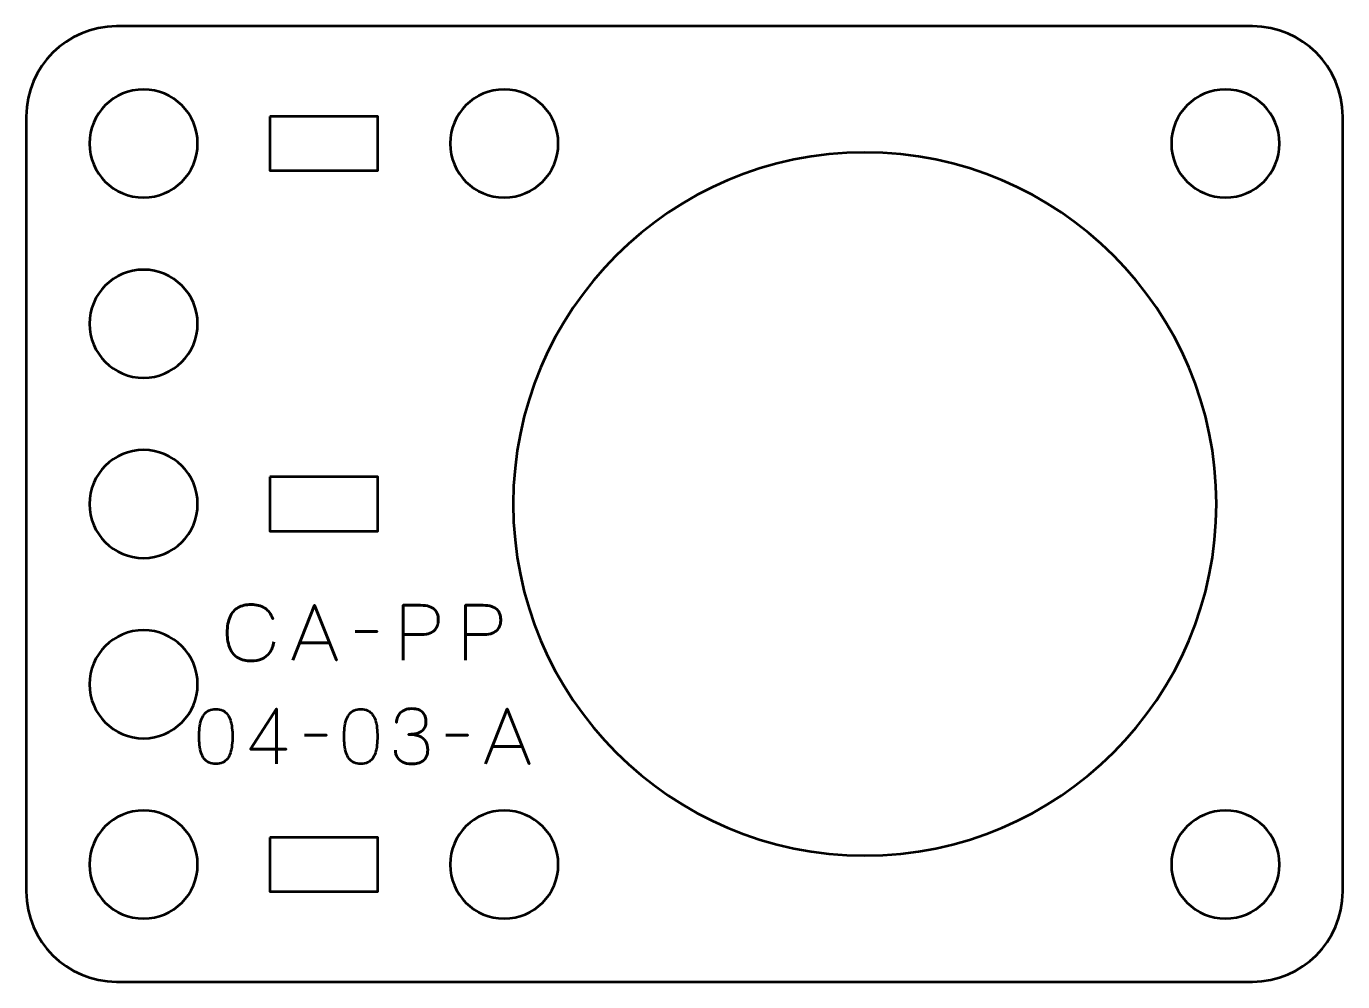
# Model space of a CAD drawing. Header units: centimetres. Extents: x -15.2 to 3.8, y -37.5 to 7.8.
# Drawn here: x -15.15 to -7.85, y 2.5 to 7.8 of the extents above; entities that cross this region are included whole.
import ezdxf

# ---------------------------------------------------------------- set-up
doc = ezdxf.new("R2010")
doc.units = ezdxf.units.CM
doc.header["$MEASUREMENT"] = 0
doc.layers.add('Layer 1', color=7, linetype='Continuous')

msp = doc.modelspace()

# ---------------------------------------------------------------- linework, layer by layer
at = {"layer": 'Layer 1', "lineweight": 53}
for points, knots in [([(-14.64992, 7.80002), (-14.64992, 7.80002), (-8.34995, 7.80002), (-8.34995, 7.80002), (-8.34995, 7.80002), (-8.07298, 7.80002), (-7.84999, 7.57693), (-7.84999, 7.29993), (-7.84999, 7.29993), (-7.84999, 7.29993), (-7.84999, 3.00007), (-7.84999, 3.00007), (-7.84999, 3.00007), (-7.84999, 2.72293), (-8.07298, 2.49997), (-8.34995, 2.49997), (-8.34995, 2.49997), (-8.34995, 2.49997), (-14.64992, 2.49997), (-14.64992, 2.49997), (-14.64992, 2.49997), (-14.92692, 2.49997), (-15.15001, 2.72293), (-15.15001, 3.00007), (-15.15001, 3.00007), (-15.15001, 3.00007), (-15.15001, 7.29993), (-15.15001, 7.29993), (-15.15001, 7.29993), (-15.15001, 7.57693), (-14.92692, 7.80002), (-14.64992, 7.80002)], [0, 0, 0, 0, 0.125, 0.125, 0.125, 0.125, 0.25, 0.25, 0.25, 0.25, 0.375, 0.375, 0.375, 0.375, 0.5, 0.5, 0.5, 0.5, 0.625, 0.625, 0.625, 0.625, 0.75, 0.75, 0.75, 0.75, 0.875, 0.875, 0.875, 0.875, 1, 1, 1, 1]), ([(-14.19998, 7.14999), (-14.19998, 6.98422), (-14.33421, 6.84999), (-14.49999, 6.84999), (-14.49999, 6.84999), (-14.66565, 6.84999), (-14.79999, 6.98422), (-14.79999, 7.14999), (-14.79999, 7.14999), (-14.79999, 7.31566), (-14.66565, 7.45), (-14.49999, 7.45), (-14.49999, 7.45), (-14.33421, 7.45), (-14.19998, 7.31566), (-14.19998, 7.14999)], [0, 0, 0, 0, 0.25, 0.25, 0.25, 0.25, 0.5, 0.5, 0.5, 0.5, 0.75, 0.75, 0.75, 0.75, 1, 1, 1, 1]), ([(-12.19991, 7.14999), (-12.19991, 6.98422), (-12.33428, 6.84999), (-12.49991, 6.84999), (-12.49991, 6.84999), (-12.66568, 6.84999), (-12.79991, 6.98422), (-12.79991, 7.14999), (-12.79991, 7.14999), (-12.79991, 7.31566), (-12.66568, 7.45), (-12.49991, 7.45), (-12.49991, 7.45), (-12.33428, 7.45), (-12.19991, 7.31566), (-12.19991, 7.14999)], [0, 0, 0, 0, 0.25, 0.25, 0.25, 0.25, 0.5, 0.5, 0.5, 0.5, 0.75, 0.75, 0.75, 0.75, 1, 1, 1, 1]), ([(-8.20002, 7.14999), (-8.20002, 6.98422), (-8.33425, 6.84999), (-8.50002, 6.84999), (-8.50002, 6.84999), (-8.66569, 6.84999), (-8.80002, 6.98422), (-8.80002, 7.14999), (-8.80002, 7.14999), (-8.80002, 7.31566), (-8.66569, 7.45), (-8.50002, 7.45), (-8.50002, 7.45), (-8.33425, 7.45), (-8.20002, 7.31566), (-8.20002, 7.14999)], [0, 0, 0, 0, 0.25, 0.25, 0.25, 0.25, 0.5, 0.5, 0.5, 0.5, 0.75, 0.75, 0.75, 0.75, 1, 1, 1, 1]), ([(-13.79997, 7.29993), (-13.79997, 7.29993), (-13.19996, 7.29993), (-13.19996, 7.29993), (-13.19996, 7.29993), (-13.19996, 7.29993), (-13.19996, 6.99992), (-13.19996, 6.99992), (-13.19996, 6.99992), (-13.19996, 6.99992), (-13.79997, 6.99992), (-13.79997, 6.99992), (-13.79997, 6.99992), (-13.79997, 6.99992), (-13.79997, 7.29993), (-13.79997, 7.29993)], [0, 0, 0, 0, 0.25, 0.25, 0.25, 0.25, 0.5, 0.5, 0.5, 0.5, 0.75, 0.75, 0.75, 0.75, 1, 1, 1, 1]), ([(-14.19998, 6.14992), (-14.19998, 5.98429), (-14.33421, 5.84992), (-14.49999, 5.84992), (-14.49999, 5.84992), (-14.66565, 5.84992), (-14.79999, 5.98429), (-14.79999, 6.14992), (-14.79999, 6.14992), (-14.79999, 6.31569), (-14.66565, 6.44992), (-14.49999, 6.44992), (-14.49999, 6.44992), (-14.33421, 6.44992), (-14.19998, 6.31569), (-14.19998, 6.14992)], [0, 0, 0, 0, 0.25, 0.25, 0.25, 0.25, 0.5, 0.5, 0.5, 0.5, 0.75, 0.75, 0.75, 0.75, 1, 1, 1, 1]), ([(-14.19998, 5.14992), (-14.19998, 4.98429), (-14.33421, 4.84992), (-14.49999, 4.84992), (-14.49999, 4.84992), (-14.66565, 4.84992), (-14.79999, 4.98429), (-14.79999, 5.14992), (-14.79999, 5.14992), (-14.79999, 5.31569), (-14.66565, 5.44992), (-14.49999, 5.44992), (-14.49999, 5.44992), (-14.33421, 5.44992), (-14.19998, 5.31569), (-14.19998, 5.14992)], [0, 0, 0, 0, 0.25, 0.25, 0.25, 0.25, 0.5, 0.5, 0.5, 0.5, 0.75, 0.75, 0.75, 0.75, 1, 1, 1, 1]), ([(-13.79997, 5.29999), (-13.79997, 5.29999), (-13.19996, 5.29999), (-13.19996, 5.29999), (-13.19996, 5.29999), (-13.19996, 5.29999), (-13.19996, 4.99999), (-13.19996, 4.99999), (-13.19996, 4.99999), (-13.19996, 4.99999), (-13.79997, 4.99999), (-13.79997, 4.99999), (-13.79997, 4.99999), (-13.79997, 4.99999), (-13.79997, 5.29999), (-13.79997, 5.29999)], [0, 0, 0, 0, 0.25, 0.25, 0.25, 0.25, 0.5, 0.5, 0.5, 0.5, 0.75, 0.75, 0.75, 0.75, 1, 1, 1, 1]), ([(-14.19998, 4.14992), (-14.19998, 3.98429), (-14.33421, 3.84992), (-14.49999, 3.84992), (-14.49999, 3.84992), (-14.66565, 3.84992), (-14.79999, 3.98429), (-14.79999, 4.14992), (-14.79999, 4.14992), (-14.79999, 4.31569), (-14.66565, 4.44992), (-14.49999, 4.44992), (-14.49999, 4.44992), (-14.33421, 4.44992), (-14.19998, 4.31569), (-14.19998, 4.14992)], [0, 0, 0, 0, 0.25, 0.25, 0.25, 0.25, 0.5, 0.5, 0.5, 0.5, 0.75, 0.75, 0.75, 0.75, 1, 1, 1, 1]), ([(-14.19998, 3.15), (-14.19998, 2.98433), (-14.33421, 2.85), (-14.49999, 2.85), (-14.49999, 2.85), (-14.66565, 2.85), (-14.79999, 2.98433), (-14.79999, 3.15), (-14.79999, 3.15), (-14.79999, 3.31563), (-14.66565, 3.45), (-14.49999, 3.45), (-14.49999, 3.45), (-14.33421, 3.45), (-14.19998, 3.31563), (-14.19998, 3.15)], [0, 0, 0, 0, 0.25, 0.25, 0.25, 0.25, 0.5, 0.5, 0.5, 0.5, 0.75, 0.75, 0.75, 0.75, 1, 1, 1, 1]), ([(-12.19991, 3.15), (-12.19991, 2.98433), (-12.33428, 2.85), (-12.49991, 2.85), (-12.49991, 2.85), (-12.66568, 2.85), (-12.79991, 2.98433), (-12.79991, 3.15), (-12.79991, 3.15), (-12.79991, 3.31563), (-12.66568, 3.45), (-12.49991, 3.45), (-12.49991, 3.45), (-12.33428, 3.45), (-12.19991, 3.31563), (-12.19991, 3.15)], [0, 0, 0, 0, 0.25, 0.25, 0.25, 0.25, 0.5, 0.5, 0.5, 0.5, 0.75, 0.75, 0.75, 0.75, 1, 1, 1, 1]), ([(-8.20002, 3.15), (-8.20002, 2.98433), (-8.33425, 2.85), (-8.50002, 2.85), (-8.50002, 2.85), (-8.66569, 2.85), (-8.80002, 2.98433), (-8.80002, 3.15), (-8.80002, 3.15), (-8.80002, 3.31563), (-8.66569, 3.45), (-8.50002, 3.45), (-8.50002, 3.45), (-8.33425, 3.45), (-8.20002, 3.31563), (-8.20002, 3.15)], [0, 0, 0, 0, 0.25, 0.25, 0.25, 0.25, 0.5, 0.5, 0.5, 0.5, 0.75, 0.75, 0.75, 0.75, 1, 1, 1, 1]), ([(-13.79997, 3.30007), (-13.79997, 3.30007), (-13.19996, 3.30007), (-13.19996, 3.30007), (-13.19996, 3.30007), (-13.19996, 3.30007), (-13.19996, 3.00007), (-13.19996, 3.00007), (-13.19996, 3.00007), (-13.19996, 3.00007), (-13.79997, 3.00007), (-13.79997, 3.00007), (-13.79997, 3.00007), (-13.79997, 3.00007), (-13.79997, 3.30007), (-13.79997, 3.30007)], [0, 0, 0, 0, 0.25, 0.25, 0.25, 0.25, 0.5, 0.5, 0.5, 0.5, 0.75, 0.75, 0.75, 0.75, 1, 1, 1, 1])]:
    msp.add_open_spline(points, degree=3, knots=knots, dxfattribs=at)
at = {"layer": 'Layer 1', "color": 250, "lineweight": 53}
msp.add_open_spline([(-12.45, 5.15), (-12.45, 6.22676), (-11.57676, 7.1), (-10.5, 7.1), (-10.5, 7.1), (-9.42324, 7.1), (-8.55, 6.22676), (-8.55, 5.15), (-8.55, 5.15), (-8.55, 4.07324), (-9.42324, 3.2), (-10.5, 3.2), (-10.5, 3.2), (-11.57676, 3.2), (-12.45, 4.07324), (-12.45, 5.15)], degree=3, knots=[0, 0, 0, 0, 0.25, 0.25, 0.25, 0.25, 0.5, 0.5, 0.5, 0.5, 0.75, 0.75, 0.75, 0.75, 1, 1, 1, 1], dxfattribs=at)
at = {"layer": 'Layer 1', "color": 30, "lineweight": 53}
for points, knots in [([(-13.77668, 4.38547), (-13.7812, 4.36127), (-13.7891, 4.3413), (-13.80018, 4.32564), (-13.80018, 4.32564), (-13.81132, 4.31004), (-13.82558, 4.29847), (-13.84293, 4.29092), (-13.84293, 4.29092), (-13.86022, 4.28337), (-13.88054, 4.27956), (-13.90368, 4.27963), (-13.90368, 4.27963), (-13.93183, 4.27956), (-13.95575, 4.285), (-13.97537, 4.29607), (-13.97537, 4.29607), (-13.99498, 4.30708), (-14.00994, 4.32408), (-14.02024, 4.34715), (-14.02024, 4.34715), (-14.03054, 4.37023), (-14.03569, 4.39979), (-14.03576, 4.43584), (-14.03576, 4.43584), (-14.03569, 4.47175), (-14.03054, 4.50125), (-14.02024, 4.52432), (-14.02024, 4.52432), (-14.00994, 4.54739), (-13.99498, 4.56446), (-13.97537, 4.57554), (-13.97537, 4.57554), (-13.95575, 4.58662), (-13.93183, 4.59212), (-13.90368, 4.59205), (-13.90368, 4.59205), (-13.87355, 4.59212), (-13.8483, 4.5857), (-13.82798, 4.57279), (-13.82798, 4.57279), (-13.80773, 4.55988), (-13.79284, 4.53991), (-13.78346, 4.51289), (-13.78346, 4.51289), (-13.79284, 4.53991), (-13.80773, 4.55988), (-13.82798, 4.57279), (-13.82798, 4.57279), (-13.8483, 4.5857), (-13.87355, 4.59212), (-13.90368, 4.59205), (-13.90368, 4.59205), (-13.93183, 4.59212), (-13.95575, 4.58662), (-13.97537, 4.57554), (-13.97537, 4.57554), (-13.99498, 4.56446), (-14.00994, 4.54739), (-14.02024, 4.52432), (-14.02024, 4.52432), (-14.03054, 4.50125), (-14.03569, 4.47175), (-14.03576, 4.43584), (-14.03576, 4.43584), (-14.03569, 4.39979), (-14.03054, 4.37023), (-14.02024, 4.34715), (-14.02024, 4.34715), (-14.00994, 4.32408), (-13.99498, 4.30708), (-13.97537, 4.29607), (-13.97537, 4.29607), (-13.95575, 4.285), (-13.93183, 4.27956), (-13.90368, 4.27963), (-13.90368, 4.27963), (-13.88054, 4.27956), (-13.86022, 4.28337), (-13.84293, 4.29092), (-13.84293, 4.29092), (-13.82558, 4.29847), (-13.81132, 4.31004), (-13.80018, 4.32564), (-13.80018, 4.32564), (-13.7891, 4.3413), (-13.7812, 4.36127), (-13.77668, 4.38547)], [0, 0, 0, 0, 0.0454545, 0.0454545, 0.0454545, 0.0454545, 0.0909091, 0.0909091, 0.0909091, 0.0909091, 0.1363636, 0.1363636, 0.1363636, 0.1363636, 0.1818182, 0.1818182, 0.1818182, 0.1818182, 0.2272727, 0.2272727, 0.2272727, 0.2272727, 0.2727273, 0.2727273, 0.2727273, 0.2727273, 0.3181818, 0.3181818, 0.3181818, 0.3181818, 0.3636364, 0.3636364, 0.3636364, 0.3636364, 0.4090909, 0.4090909, 0.4090909, 0.4090909, 0.4545455, 0.4545455, 0.4545455, 0.4545455, 0.5, 0.5, 0.5, 0.5, 0.5454545, 0.5454545, 0.5454545, 0.5454545, 0.5909091, 0.5909091, 0.5909091, 0.5909091, 0.6363636, 0.6363636, 0.6363636, 0.6363636, 0.6818182, 0.6818182, 0.6818182, 0.6818182, 0.7272727, 0.7272727, 0.7272727, 0.7272727, 0.7727273, 0.7727273, 0.7727273, 0.7727273, 0.8181818, 0.8181818, 0.8181818, 0.8181818, 0.8636364, 0.8636364, 0.8636364, 0.8636364, 0.9090909, 0.9090909, 0.9090909, 0.9090909, 0.9545455, 0.9545455, 0.9545455, 0.9545455, 1, 1, 1, 1]), ([(-13.67254, 4.28302), (-13.67254, 4.28302), (-13.55147, 4.58824), (-13.55147, 4.58824), (-13.55147, 4.58824), (-13.55147, 4.58824), (-13.42997, 4.28302), (-13.42997, 4.28302), (-13.42997, 4.28302), (-13.42997, 4.28302), (-13.55147, 4.58824), (-13.55147, 4.58824), (-13.55147, 4.58824), (-13.55147, 4.58824), (-13.67254, 4.28302), (-13.67254, 4.28302)], [0, 0, 0, 0, 0.25, 0.25, 0.25, 0.25, 0.5, 0.5, 0.5, 0.5, 0.75, 0.75, 0.75, 0.75, 1, 1, 1, 1]), ([(-13.06083, 4.28302), (-13.06083, 4.28302), (-13.06083, 4.58824), (-13.06083, 4.58824), (-13.06083, 4.58824), (-13.06083, 4.58824), (-12.96346, 4.58824), (-12.96346, 4.58824), (-12.96346, 4.58824), (-12.94399, 4.58817), (-12.92798, 4.58598), (-12.91535, 4.58175), (-12.91535, 4.58175), (-12.90279, 4.57759), (-12.89291, 4.5718), (-12.88578, 4.56446), (-12.88578, 4.56446), (-12.87866, 4.5572), (-12.87358, 4.54887), (-12.87047, 4.53949), (-12.87047, 4.53949), (-12.86744, 4.5301), (-12.86568, 4.5203), (-12.86525, 4.50992), (-12.86525, 4.50992), (-12.86476, 4.49955), (-12.86596, 4.48939), (-12.86878, 4.47952), (-12.86878, 4.47952), (-12.87167, 4.46964), (-12.87654, 4.46068), (-12.88353, 4.45263), (-12.88353, 4.45263), (-12.89044, 4.44459), (-12.89982, 4.43817), (-12.91161, 4.43344), (-12.91161, 4.43344), (-12.92339, 4.42865), (-12.93799, 4.42625), (-12.95542, 4.42611), (-12.95542, 4.42611), (-12.95542, 4.42611), (-13.06083, 4.42611), (-13.06083, 4.42611), (-13.06083, 4.42611), (-13.06083, 4.42611), (-12.95542, 4.42611), (-12.95542, 4.42611), (-12.95542, 4.42611), (-12.93835, 4.42625), (-12.92388, 4.42865), (-12.91217, 4.43344), (-12.91217, 4.43344), (-12.90039, 4.43817), (-12.891, 4.44459), (-12.88395, 4.45263), (-12.88395, 4.45263), (-12.87696, 4.46068), (-12.87195, 4.46964), (-12.86899, 4.47952), (-12.86899, 4.47952), (-12.86603, 4.48939), (-12.86476, 4.49955), (-12.86525, 4.50992), (-12.86525, 4.50992), (-12.86568, 4.5203), (-12.86744, 4.5301), (-12.87061, 4.53949), (-12.87061, 4.53949), (-12.87372, 4.54887), (-12.87894, 4.5572), (-12.88607, 4.56446), (-12.88607, 4.56446), (-12.89326, 4.5718), (-12.90314, 4.57759), (-12.9157, 4.58175), (-12.9157, 4.58175), (-12.92833, 4.58598), (-12.9442, 4.58817), (-12.96346, 4.58824), (-12.96346, 4.58824), (-12.96346, 4.58824), (-13.06083, 4.58824), (-13.06083, 4.58824), (-13.06083, 4.58824), (-13.06083, 4.58824), (-13.06083, 4.28302), (-13.06083, 4.28302)], [0, 0, 0, 0, 0.0454545, 0.0454545, 0.0454545, 0.0454545, 0.0909091, 0.0909091, 0.0909091, 0.0909091, 0.1363636, 0.1363636, 0.1363636, 0.1363636, 0.1818182, 0.1818182, 0.1818182, 0.1818182, 0.2272727, 0.2272727, 0.2272727, 0.2272727, 0.2727273, 0.2727273, 0.2727273, 0.2727273, 0.3181818, 0.3181818, 0.3181818, 0.3181818, 0.3636364, 0.3636364, 0.3636364, 0.3636364, 0.4090909, 0.4090909, 0.4090909, 0.4090909, 0.4545455, 0.4545455, 0.4545455, 0.4545455, 0.5, 0.5, 0.5, 0.5, 0.5454545, 0.5454545, 0.5454545, 0.5454545, 0.5909091, 0.5909091, 0.5909091, 0.5909091, 0.6363636, 0.6363636, 0.6363636, 0.6363636, 0.6818182, 0.6818182, 0.6818182, 0.6818182, 0.7272727, 0.7272727, 0.7272727, 0.7272727, 0.7727273, 0.7727273, 0.7727273, 0.7727273, 0.8181818, 0.8181818, 0.8181818, 0.8181818, 0.8636364, 0.8636364, 0.8636364, 0.8636364, 0.9090909, 0.9090909, 0.9090909, 0.9090909, 0.9545455, 0.9545455, 0.9545455, 0.9545455, 1, 1, 1, 1]), ([(-12.71455, 4.28302), (-12.71455, 4.28302), (-12.71455, 4.58824), (-12.71455, 4.58824), (-12.71455, 4.58824), (-12.71455, 4.58824), (-12.61718, 4.58824), (-12.61718, 4.58824), (-12.61718, 4.58824), (-12.59771, 4.58817), (-12.5817, 4.58598), (-12.56907, 4.58175), (-12.56907, 4.58175), (-12.55651, 4.57759), (-12.54663, 4.5718), (-12.5395, 4.56446), (-12.5395, 4.56446), (-12.53238, 4.5572), (-12.5273, 4.54887), (-12.52419, 4.53949), (-12.52419, 4.53949), (-12.52116, 4.5301), (-12.5194, 4.5203), (-12.51897, 4.50992), (-12.51897, 4.50992), (-12.51848, 4.49955), (-12.51968, 4.48939), (-12.5225, 4.47952), (-12.5225, 4.47952), (-12.52539, 4.46964), (-12.53026, 4.46068), (-12.53725, 4.45263), (-12.53725, 4.45263), (-12.54416, 4.44459), (-12.55354, 4.43817), (-12.56533, 4.43344), (-12.56533, 4.43344), (-12.57711, 4.42865), (-12.59171, 4.42625), (-12.60914, 4.42611), (-12.60914, 4.42611), (-12.60914, 4.42611), (-12.71455, 4.42611), (-12.71455, 4.42611), (-12.71455, 4.42611), (-12.71455, 4.42611), (-12.60914, 4.42611), (-12.60914, 4.42611), (-12.60914, 4.42611), (-12.59207, 4.42625), (-12.5776, 4.42865), (-12.56589, 4.43344), (-12.56589, 4.43344), (-12.55411, 4.43817), (-12.54472, 4.44459), (-12.53767, 4.45263), (-12.53767, 4.45263), (-12.53068, 4.46068), (-12.52567, 4.46964), (-12.52271, 4.47952), (-12.52271, 4.47952), (-12.51975, 4.48939), (-12.51848, 4.49955), (-12.51897, 4.50992), (-12.51897, 4.50992), (-12.5194, 4.5203), (-12.52116, 4.5301), (-12.52433, 4.53949), (-12.52433, 4.53949), (-12.52744, 4.54887), (-12.53266, 4.5572), (-12.53979, 4.56446), (-12.53979, 4.56446), (-12.54698, 4.5718), (-12.55686, 4.57759), (-12.56942, 4.58175), (-12.56942, 4.58175), (-12.58205, 4.58598), (-12.59792, 4.58817), (-12.61718, 4.58824), (-12.61718, 4.58824), (-12.61718, 4.58824), (-12.71455, 4.58824), (-12.71455, 4.58824), (-12.71455, 4.58824), (-12.71455, 4.58824), (-12.71455, 4.28302), (-12.71455, 4.28302)], [0, 0, 0, 0, 0.0454545, 0.0454545, 0.0454545, 0.0454545, 0.0909091, 0.0909091, 0.0909091, 0.0909091, 0.1363636, 0.1363636, 0.1363636, 0.1363636, 0.1818182, 0.1818182, 0.1818182, 0.1818182, 0.2272727, 0.2272727, 0.2272727, 0.2272727, 0.2727273, 0.2727273, 0.2727273, 0.2727273, 0.3181818, 0.3181818, 0.3181818, 0.3181818, 0.3636364, 0.3636364, 0.3636364, 0.3636364, 0.4090909, 0.4090909, 0.4090909, 0.4090909, 0.4545455, 0.4545455, 0.4545455, 0.4545455, 0.5, 0.5, 0.5, 0.5, 0.5454545, 0.5454545, 0.5454545, 0.5454545, 0.5909091, 0.5909091, 0.5909091, 0.5909091, 0.6363636, 0.6363636, 0.6363636, 0.6363636, 0.6818182, 0.6818182, 0.6818182, 0.6818182, 0.7272727, 0.7272727, 0.7272727, 0.7272727, 0.7727273, 0.7727273, 0.7727273, 0.7727273, 0.8181818, 0.8181818, 0.8181818, 0.8181818, 0.8636364, 0.8636364, 0.8636364, 0.8636364, 0.9090909, 0.9090909, 0.9090909, 0.9090909, 0.9545455, 0.9545455, 0.9545455, 0.9545455, 1, 1, 1, 1]), ([(-13.32668, 4.44262), (-13.32668, 4.44262), (-13.20349, 4.44262), (-13.20349, 4.44262), (-13.20349, 4.44262), (-13.20349, 4.44262), (-13.32668, 4.44262), (-13.32668, 4.44262)], [0, 0, 0, 0, 0.5, 0.5, 0.5, 0.5, 1, 1, 1, 1]), ([(-13.63444, 4.37912), (-13.63444, 4.37912), (-13.4685, 4.37912), (-13.4685, 4.37912), (-13.4685, 4.37912), (-13.4685, 4.37912), (-13.63444, 4.37912), (-13.63444, 4.37912)], [0, 0, 0, 0, 0.5, 0.5, 0.5, 0.5, 1, 1, 1, 1]), ([(-14.09925, 3.70771), (-14.08444, 3.70778), (-14.07167, 3.71039), (-14.06101, 3.71547), (-14.06101, 3.71547), (-14.05043, 3.72055), (-14.04161, 3.72782), (-14.03456, 3.73706), (-14.03456, 3.73706), (-14.02757, 3.74637), (-14.02207, 3.75738), (-14.01798, 3.77008), (-14.01798, 3.77008), (-14.01395, 3.78278), (-14.01106, 3.79668), (-14.00944, 3.81192), (-14.00944, 3.81192), (-14.00774, 3.82716), (-14.0069, 3.84318), (-14.00697, 3.86011), (-14.00697, 3.86011), (-14.0069, 3.87697), (-14.00774, 3.89299), (-14.00944, 3.90816), (-14.00944, 3.90816), (-14.01106, 3.92333), (-14.01395, 3.9373), (-14.01798, 3.95), (-14.01798, 3.95), (-14.02207, 3.96263), (-14.02757, 3.97363), (-14.03456, 3.98302), (-14.03456, 3.98302), (-14.04161, 3.99233), (-14.05043, 3.9996), (-14.06101, 4.00468), (-14.06101, 4.00468), (-14.07167, 4.00983), (-14.08444, 4.01244), (-14.09925, 4.01251), (-14.09925, 4.01251), (-14.11407, 4.01244), (-14.12684, 4.00983), (-14.1375, 4.00468), (-14.1375, 4.00468), (-14.14808, 3.9996), (-14.1569, 3.99233), (-14.16395, 3.98302), (-14.16395, 3.98302), (-14.17094, 3.97363), (-14.17644, 3.96263), (-14.18053, 3.95), (-14.18053, 3.95), (-14.18456, 3.9373), (-14.18745, 3.92333), (-14.18907, 3.90816), (-14.18907, 3.90816), (-14.19076, 3.89299), (-14.19161, 3.87697), (-14.19154, 3.86011), (-14.19154, 3.86011), (-14.19161, 3.84318), (-14.19076, 3.82716), (-14.18907, 3.81192), (-14.18907, 3.81192), (-14.18745, 3.79668), (-14.18456, 3.78278), (-14.18053, 3.77008), (-14.18053, 3.77008), (-14.17644, 3.75738), (-14.17094, 3.74637), (-14.16395, 3.73706), (-14.16395, 3.73706), (-14.1569, 3.72782), (-14.14808, 3.72055), (-14.1375, 3.71547), (-14.1375, 3.71547), (-14.12684, 3.71039), (-14.11407, 3.70778), (-14.09925, 3.70771)], [0, 0, 0, 0, 0.05, 0.05, 0.05, 0.05, 0.1, 0.1, 0.1, 0.1, 0.15, 0.15, 0.15, 0.15, 0.2, 0.2, 0.2, 0.2, 0.25, 0.25, 0.25, 0.25, 0.3, 0.3, 0.3, 0.3, 0.35, 0.35, 0.35, 0.35, 0.4, 0.4, 0.4, 0.4, 0.45, 0.45, 0.45, 0.45, 0.5, 0.5, 0.5, 0.5, 0.55, 0.55, 0.55, 0.55, 0.6, 0.6, 0.6, 0.6, 0.65, 0.65, 0.65, 0.65, 0.7, 0.7, 0.7, 0.7, 0.75, 0.75, 0.75, 0.75, 0.8, 0.8, 0.8, 0.8, 0.85, 0.85, 0.85, 0.85, 0.9, 0.9, 0.9, 0.9, 0.95, 0.95, 0.95, 0.95, 1, 1, 1, 1]), ([(-14.09925, 3.70771), (-14.08444, 3.70778), (-14.07167, 3.71039), (-14.06101, 3.71547), (-14.06101, 3.71547), (-14.05043, 3.72055), (-14.04161, 3.72782), (-14.03456, 3.73706), (-14.03456, 3.73706), (-14.02757, 3.74637), (-14.02207, 3.75738), (-14.01798, 3.77008), (-14.01798, 3.77008), (-14.01395, 3.78278), (-14.01106, 3.79668), (-14.00944, 3.81192), (-14.00944, 3.81192), (-14.00774, 3.82716), (-14.0069, 3.84318), (-14.00697, 3.86011), (-14.00697, 3.86011), (-14.0069, 3.87697), (-14.00774, 3.89299), (-14.00944, 3.90816), (-14.00944, 3.90816), (-14.01106, 3.92333), (-14.01395, 3.9373), (-14.01798, 3.95), (-14.01798, 3.95), (-14.02207, 3.96263), (-14.02757, 3.97363), (-14.03456, 3.98302), (-14.03456, 3.98302), (-14.04161, 3.99233), (-14.05043, 3.9996), (-14.06101, 4.00468), (-14.06101, 4.00468), (-14.07167, 4.00983), (-14.08444, 4.01244), (-14.09925, 4.01251), (-14.09925, 4.01251), (-14.11407, 4.01244), (-14.12684, 4.00983), (-14.1375, 4.00468), (-14.1375, 4.00468), (-14.14808, 3.9996), (-14.1569, 3.99233), (-14.16395, 3.98302), (-14.16395, 3.98302), (-14.17094, 3.97363), (-14.17644, 3.96263), (-14.18053, 3.95), (-14.18053, 3.95), (-14.18456, 3.9373), (-14.18745, 3.92333), (-14.18907, 3.90816), (-14.18907, 3.90816), (-14.19076, 3.89299), (-14.19161, 3.87697), (-14.19154, 3.86011), (-14.19154, 3.86011), (-14.19161, 3.84318), (-14.19076, 3.82716), (-14.18907, 3.81192), (-14.18907, 3.81192), (-14.18745, 3.79668), (-14.18456, 3.78278), (-14.18053, 3.77008), (-14.18053, 3.77008), (-14.17644, 3.75738), (-14.17094, 3.74637), (-14.16395, 3.73706), (-14.16395, 3.73706), (-14.1569, 3.72782), (-14.14808, 3.72055), (-14.1375, 3.71547), (-14.1375, 3.71547), (-14.12684, 3.71039), (-14.11407, 3.70778), (-14.09925, 3.70771)], [0, 0, 0, 0, 0.05, 0.05, 0.05, 0.05, 0.1, 0.1, 0.1, 0.1, 0.15, 0.15, 0.15, 0.15, 0.2, 0.2, 0.2, 0.2, 0.25, 0.25, 0.25, 0.25, 0.3, 0.3, 0.3, 0.3, 0.35, 0.35, 0.35, 0.35, 0.4, 0.4, 0.4, 0.4, 0.45, 0.45, 0.45, 0.45, 0.5, 0.5, 0.5, 0.5, 0.55, 0.55, 0.55, 0.55, 0.6, 0.6, 0.6, 0.6, 0.65, 0.65, 0.65, 0.65, 0.7, 0.7, 0.7, 0.7, 0.75, 0.75, 0.75, 0.75, 0.8, 0.8, 0.8, 0.8, 0.85, 0.85, 0.85, 0.85, 0.9, 0.9, 0.9, 0.9, 0.95, 0.95, 0.95, 0.95, 1, 1, 1, 1]), ([(-13.76271, 3.70771), (-13.76271, 3.70771), (-13.76271, 4.01293), (-13.76271, 4.01293), (-13.76271, 4.01293), (-13.76271, 4.01293), (-13.90664, 3.78899), (-13.90664, 3.78899), (-13.90664, 3.78899), (-13.90664, 3.78899), (-13.70852, 3.78899), (-13.70852, 3.78899), (-13.70852, 3.78899), (-13.70852, 3.78899), (-13.90664, 3.78899), (-13.90664, 3.78899), (-13.90664, 3.78899), (-13.90664, 3.78899), (-13.76271, 4.01293), (-13.76271, 4.01293), (-13.76271, 4.01293), (-13.76271, 4.01293), (-13.76271, 3.70771), (-13.76271, 3.70771)], [0, 0, 0, 0, 0.1666667, 0.1666667, 0.1666667, 0.1666667, 0.3333333, 0.3333333, 0.3333333, 0.3333333, 0.5, 0.5, 0.5, 0.5, 0.6666667, 0.6666667, 0.6666667, 0.6666667, 0.8333333, 0.8333333, 0.8333333, 0.8333333, 1, 1, 1, 1]), ([(-13.29535, 3.70771), (-13.28054, 3.70778), (-13.26777, 3.71039), (-13.25711, 3.71547), (-13.25711, 3.71547), (-13.24653, 3.72055), (-13.23771, 3.72782), (-13.23066, 3.73706), (-13.23066, 3.73706), (-13.22367, 3.74637), (-13.21817, 3.75738), (-13.21408, 3.77008), (-13.21408, 3.77008), (-13.21005, 3.78278), (-13.20716, 3.79668), (-13.20554, 3.81192), (-13.20554, 3.81192), (-13.20384, 3.82716), (-13.203, 3.84318), (-13.20307, 3.86011), (-13.20307, 3.86011), (-13.203, 3.87697), (-13.20384, 3.89299), (-13.20554, 3.90816), (-13.20554, 3.90816), (-13.20716, 3.92333), (-13.21005, 3.9373), (-13.21408, 3.95), (-13.21408, 3.95), (-13.21817, 3.96263), (-13.22367, 3.97363), (-13.23066, 3.98302), (-13.23066, 3.98302), (-13.23771, 3.99233), (-13.24653, 3.9996), (-13.25711, 4.00468), (-13.25711, 4.00468), (-13.26777, 4.00983), (-13.28054, 4.01244), (-13.29535, 4.01251), (-13.29535, 4.01251), (-13.31017, 4.01244), (-13.32294, 4.00983), (-13.3336, 4.00468), (-13.3336, 4.00468), (-13.34418, 3.9996), (-13.353, 3.99233), (-13.36005, 3.98302), (-13.36005, 3.98302), (-13.36704, 3.97363), (-13.37254, 3.96263), (-13.37663, 3.95), (-13.37663, 3.95), (-13.38066, 3.9373), (-13.38355, 3.92333), (-13.38517, 3.90816), (-13.38517, 3.90816), (-13.38686, 3.89299), (-13.38771, 3.87697), (-13.38764, 3.86011), (-13.38764, 3.86011), (-13.38771, 3.84318), (-13.38686, 3.82716), (-13.38517, 3.81192), (-13.38517, 3.81192), (-13.38355, 3.79668), (-13.38066, 3.78278), (-13.37663, 3.77008), (-13.37663, 3.77008), (-13.37254, 3.75738), (-13.36704, 3.74637), (-13.36005, 3.73706), (-13.36005, 3.73706), (-13.353, 3.72782), (-13.34418, 3.72055), (-13.3336, 3.71547), (-13.3336, 3.71547), (-13.32294, 3.71039), (-13.31017, 3.70778), (-13.29535, 3.70771)], [0, 0, 0, 0, 0.05, 0.05, 0.05, 0.05, 0.1, 0.1, 0.1, 0.1, 0.15, 0.15, 0.15, 0.15, 0.2, 0.2, 0.2, 0.2, 0.25, 0.25, 0.25, 0.25, 0.3, 0.3, 0.3, 0.3, 0.35, 0.35, 0.35, 0.35, 0.4, 0.4, 0.4, 0.4, 0.45, 0.45, 0.45, 0.45, 0.5, 0.5, 0.5, 0.5, 0.55, 0.55, 0.55, 0.55, 0.6, 0.6, 0.6, 0.6, 0.65, 0.65, 0.65, 0.65, 0.7, 0.7, 0.7, 0.7, 0.75, 0.75, 0.75, 0.75, 0.8, 0.8, 0.8, 0.8, 0.85, 0.85, 0.85, 0.85, 0.9, 0.9, 0.9, 0.9, 0.95, 0.95, 0.95, 0.95, 1, 1, 1, 1]), ([(-13.29535, 3.70771), (-13.28054, 3.70778), (-13.26777, 3.71039), (-13.25711, 3.71547), (-13.25711, 3.71547), (-13.24653, 3.72055), (-13.23771, 3.72782), (-13.23066, 3.73706), (-13.23066, 3.73706), (-13.22367, 3.74637), (-13.21817, 3.75738), (-13.21408, 3.77008), (-13.21408, 3.77008), (-13.21005, 3.78278), (-13.20716, 3.79668), (-13.20554, 3.81192), (-13.20554, 3.81192), (-13.20384, 3.82716), (-13.203, 3.84318), (-13.20307, 3.86011), (-13.20307, 3.86011), (-13.203, 3.87697), (-13.20384, 3.89299), (-13.20554, 3.90816), (-13.20554, 3.90816), (-13.20716, 3.92333), (-13.21005, 3.9373), (-13.21408, 3.95), (-13.21408, 3.95), (-13.21817, 3.96263), (-13.22367, 3.97363), (-13.23066, 3.98302), (-13.23066, 3.98302), (-13.23771, 3.99233), (-13.24653, 3.9996), (-13.25711, 4.00468), (-13.25711, 4.00468), (-13.26777, 4.00983), (-13.28054, 4.01244), (-13.29535, 4.01251), (-13.29535, 4.01251), (-13.31017, 4.01244), (-13.32294, 4.00983), (-13.3336, 4.00468), (-13.3336, 4.00468), (-13.34418, 3.9996), (-13.353, 3.99233), (-13.36005, 3.98302), (-13.36005, 3.98302), (-13.36704, 3.97363), (-13.37254, 3.96263), (-13.37663, 3.95), (-13.37663, 3.95), (-13.38066, 3.9373), (-13.38355, 3.92333), (-13.38517, 3.90816), (-13.38517, 3.90816), (-13.38686, 3.89299), (-13.38771, 3.87697), (-13.38764, 3.86011), (-13.38764, 3.86011), (-13.38771, 3.84318), (-13.38686, 3.82716), (-13.38517, 3.81192), (-13.38517, 3.81192), (-13.38355, 3.79668), (-13.38066, 3.78278), (-13.37663, 3.77008), (-13.37663, 3.77008), (-13.37254, 3.75738), (-13.36704, 3.74637), (-13.36005, 3.73706), (-13.36005, 3.73706), (-13.353, 3.72782), (-13.34418, 3.72055), (-13.3336, 3.71547), (-13.3336, 3.71547), (-13.32294, 3.71039), (-13.31017, 3.70778), (-13.29535, 3.70771)], [0, 0, 0, 0, 0.05, 0.05, 0.05, 0.05, 0.1, 0.1, 0.1, 0.1, 0.15, 0.15, 0.15, 0.15, 0.2, 0.2, 0.2, 0.2, 0.25, 0.25, 0.25, 0.25, 0.3, 0.3, 0.3, 0.3, 0.35, 0.35, 0.35, 0.35, 0.4, 0.4, 0.4, 0.4, 0.45, 0.45, 0.45, 0.45, 0.5, 0.5, 0.5, 0.5, 0.55, 0.55, 0.55, 0.55, 0.6, 0.6, 0.6, 0.6, 0.65, 0.65, 0.65, 0.65, 0.7, 0.7, 0.7, 0.7, 0.75, 0.75, 0.75, 0.75, 0.8, 0.8, 0.8, 0.8, 0.85, 0.85, 0.85, 0.85, 0.9, 0.9, 0.9, 0.9, 0.95, 0.95, 0.95, 0.95, 1, 1, 1, 1]), ([(-13.10274, 3.78433), (-13.10267, 3.76909), (-13.09914, 3.75583), (-13.09216, 3.74433), (-13.09216, 3.74433), (-13.08517, 3.7329), (-13.07522, 3.72394), (-13.06224, 3.71752), (-13.06224, 3.71752), (-13.04926, 3.7111), (-13.03367, 3.70785), (-13.01553, 3.70771), (-13.01553, 3.70771), (-13.00192, 3.70771), (-12.98957, 3.70912), (-12.97835, 3.71208), (-12.97835, 3.71208), (-12.9672, 3.71505), (-12.95761, 3.71963), (-12.94949, 3.72591), (-12.94949, 3.72591), (-12.94138, 3.73219), (-12.93517, 3.74031), (-12.93073, 3.75018), (-12.93073, 3.75018), (-12.92635, 3.76013), (-12.92417, 3.77206), (-12.9241, 3.78603), (-12.9241, 3.78603), (-12.92402, 3.80465), (-12.92783, 3.82039), (-12.93538, 3.83316), (-12.93538, 3.83316), (-12.94293, 3.84593), (-12.95465, 3.85552), (-12.97038, 3.86208), (-12.97038, 3.86208), (-12.98611, 3.86865), (-13.00629, 3.87196), (-13.03077, 3.87196), (-13.03077, 3.87196), (-13.0125, 3.87189), (-12.99719, 3.87358), (-12.9847, 3.87704), (-12.9847, 3.87704), (-12.97228, 3.8805), (-12.96234, 3.88537), (-12.95486, 3.89172), (-12.95486, 3.89172), (-12.94738, 3.898), (-12.94195, 3.90548), (-12.9387, 3.91408), (-12.9387, 3.91408), (-12.93538, 3.92262), (-12.93376, 3.932), (-12.93383, 3.94223), (-12.93383, 3.94223), (-12.93376, 3.95247), (-12.93517, 3.96192), (-12.93799, 3.97067), (-12.93799, 3.97067), (-12.94075, 3.97942), (-12.94526, 3.98711), (-12.9514, 3.99367), (-12.9514, 3.99367), (-12.95754, 4.00023), (-12.96565, 4.00538), (-12.9756, 4.00905), (-12.9756, 4.00905), (-12.98562, 4.01272), (-12.99783, 4.01455), (-13.01215, 4.01462), (-13.01215, 4.01462), (-13.0264, 4.01455), (-13.03889, 4.01244), (-13.04947, 4.00834), (-13.04947, 4.00834), (-13.06013, 4.00425), (-13.06887, 3.99868), (-13.07593, 3.99155), (-13.07593, 3.99155), (-13.08291, 3.98443), (-13.08814, 3.97631), (-13.09159, 3.96714), (-13.09159, 3.96714), (-13.09512, 3.95797), (-13.09681, 3.94823), (-13.09681, 3.938), (-13.09681, 3.938), (-13.09681, 3.94823), (-13.09512, 3.95797), (-13.09159, 3.96714), (-13.09159, 3.96714), (-13.08814, 3.97631), (-13.08291, 3.98443), (-13.07593, 3.99155), (-13.07593, 3.99155), (-13.06887, 3.99868), (-13.06013, 4.00425), (-13.04947, 4.00834), (-13.04947, 4.00834), (-13.03889, 4.01244), (-13.0264, 4.01455), (-13.01215, 4.01462), (-13.01215, 4.01462), (-12.99783, 4.01455), (-12.98562, 4.01272), (-12.9756, 4.00905), (-12.9756, 4.00905), (-12.96565, 4.00538), (-12.95754, 4.00023), (-12.9514, 3.99367), (-12.9514, 3.99367), (-12.94526, 3.98711), (-12.94075, 3.97942), (-12.93799, 3.97067), (-12.93799, 3.97067), (-12.93517, 3.96192), (-12.93376, 3.95247), (-12.93383, 3.94223), (-12.93383, 3.94223), (-12.93376, 3.932), (-12.93538, 3.92262), (-12.9387, 3.91408), (-12.9387, 3.91408), (-12.94195, 3.90548), (-12.94738, 3.898), (-12.95486, 3.89172), (-12.95486, 3.89172), (-12.96234, 3.88537), (-12.97228, 3.8805), (-12.9847, 3.87704), (-12.9847, 3.87704), (-12.99719, 3.87358), (-13.0125, 3.87189), (-13.03077, 3.87196), (-13.03077, 3.87196), (-13.00629, 3.87196), (-12.98611, 3.86865), (-12.97038, 3.86208), (-12.97038, 3.86208), (-12.95465, 3.85552), (-12.94293, 3.84593), (-12.93538, 3.83316), (-12.93538, 3.83316), (-12.92783, 3.82039), (-12.92402, 3.80465), (-12.9241, 3.78603), (-12.9241, 3.78603), (-12.92417, 3.77206), (-12.92635, 3.76013), (-12.93073, 3.75018), (-12.93073, 3.75018), (-12.93517, 3.74031), (-12.94138, 3.73219), (-12.94949, 3.72591), (-12.94949, 3.72591), (-12.95761, 3.71963), (-12.9672, 3.71505), (-12.97835, 3.71208), (-12.97835, 3.71208), (-12.98957, 3.70912), (-13.00192, 3.70771), (-13.01553, 3.70771), (-13.01553, 3.70771), (-13.03367, 3.70785), (-13.04926, 3.7111), (-13.06224, 3.71752), (-13.06224, 3.71752), (-13.07522, 3.72394), (-13.08517, 3.7329), (-13.09216, 3.74433), (-13.09216, 3.74433), (-13.09914, 3.75583), (-13.10267, 3.76909), (-13.10274, 3.78433)], [0, 0, 0, 0, 0.0227273, 0.0227273, 0.0227273, 0.0227273, 0.0454545, 0.0454545, 0.0454545, 0.0454545, 0.0681818, 0.0681818, 0.0681818, 0.0681818, 0.0909091, 0.0909091, 0.0909091, 0.0909091, 0.1136364, 0.1136364, 0.1136364, 0.1136364, 0.1363636, 0.1363636, 0.1363636, 0.1363636, 0.1590909, 0.1590909, 0.1590909, 0.1590909, 0.1818182, 0.1818182, 0.1818182, 0.1818182, 0.2045455, 0.2045455, 0.2045455, 0.2045455, 0.2272727, 0.2272727, 0.2272727, 0.2272727, 0.25, 0.25, 0.25, 0.25, 0.2727273, 0.2727273, 0.2727273, 0.2727273, 0.2954545, 0.2954545, 0.2954545, 0.2954545, 0.3181818, 0.3181818, 0.3181818, 0.3181818, 0.3409091, 0.3409091, 0.3409091, 0.3409091, 0.3636364, 0.3636364, 0.3636364, 0.3636364, 0.3863636, 0.3863636, 0.3863636, 0.3863636, 0.4090909, 0.4090909, 0.4090909, 0.4090909, 0.4318182, 0.4318182, 0.4318182, 0.4318182, 0.4545455, 0.4545455, 0.4545455, 0.4545455, 0.4772727, 0.4772727, 0.4772727, 0.4772727, 0.5, 0.5, 0.5, 0.5, 0.5227273, 0.5227273, 0.5227273, 0.5227273, 0.5454545, 0.5454545, 0.5454545, 0.5454545, 0.5681818, 0.5681818, 0.5681818, 0.5681818, 0.5909091, 0.5909091, 0.5909091, 0.5909091, 0.6136364, 0.6136364, 0.6136364, 0.6136364, 0.6363636, 0.6363636, 0.6363636, 0.6363636, 0.6590909, 0.6590909, 0.6590909, 0.6590909, 0.6818182, 0.6818182, 0.6818182, 0.6818182, 0.7045455, 0.7045455, 0.7045455, 0.7045455, 0.7272727, 0.7272727, 0.7272727, 0.7272727, 0.75, 0.75, 0.75, 0.75, 0.7727273, 0.7727273, 0.7727273, 0.7727273, 0.7954545, 0.7954545, 0.7954545, 0.7954545, 0.8181818, 0.8181818, 0.8181818, 0.8181818, 0.8409091, 0.8409091, 0.8409091, 0.8409091, 0.8636364, 0.8636364, 0.8636364, 0.8636364, 0.8863636, 0.8863636, 0.8863636, 0.8863636, 0.9090909, 0.9090909, 0.9090909, 0.9090909, 0.9318182, 0.9318182, 0.9318182, 0.9318182, 0.9545455, 0.9545455, 0.9545455, 0.9545455, 0.9772727, 0.9772727, 0.9772727, 0.9772727, 1, 1, 1, 1]), ([(-12.60406, 3.70771), (-12.60406, 3.70771), (-12.48299, 4.01293), (-12.48299, 4.01293), (-12.48299, 4.01293), (-12.48299, 4.01293), (-12.36149, 3.70771), (-12.36149, 3.70771), (-12.36149, 3.70771), (-12.36149, 3.70771), (-12.48299, 4.01293), (-12.48299, 4.01293), (-12.48299, 4.01293), (-12.48299, 4.01293), (-12.60406, 3.70771), (-12.60406, 3.70771)], [0, 0, 0, 0, 0.25, 0.25, 0.25, 0.25, 0.5, 0.5, 0.5, 0.5, 0.75, 0.75, 0.75, 0.75, 1, 1, 1, 1]), ([(-13.60777, 3.86731), (-13.60777, 3.86731), (-13.48458, 3.86731), (-13.48458, 3.86731), (-13.48458, 3.86731), (-13.48458, 3.86731), (-13.60777, 3.86731), (-13.60777, 3.86731)], [0, 0, 0, 0, 0.5, 0.5, 0.5, 0.5, 1, 1, 1, 1]), ([(-12.82419, 3.86731), (-12.82419, 3.86731), (-12.701, 3.86731), (-12.701, 3.86731), (-12.701, 3.86731), (-12.701, 3.86731), (-12.82419, 3.86731), (-12.82419, 3.86731)], [0, 0, 0, 0, 0.5, 0.5, 0.5, 0.5, 1, 1, 1, 1]), ([(-12.56596, 3.80381), (-12.56596, 3.80381), (-12.40002, 3.80381), (-12.40002, 3.80381), (-12.40002, 3.80381), (-12.40002, 3.80381), (-12.56596, 3.80381), (-12.56596, 3.80381)], [0, 0, 0, 0, 0.5, 0.5, 0.5, 0.5, 1, 1, 1, 1])]:
    msp.add_open_spline(points, degree=3, knots=knots, dxfattribs=at)

doc.saveas('drawing.dxf')
